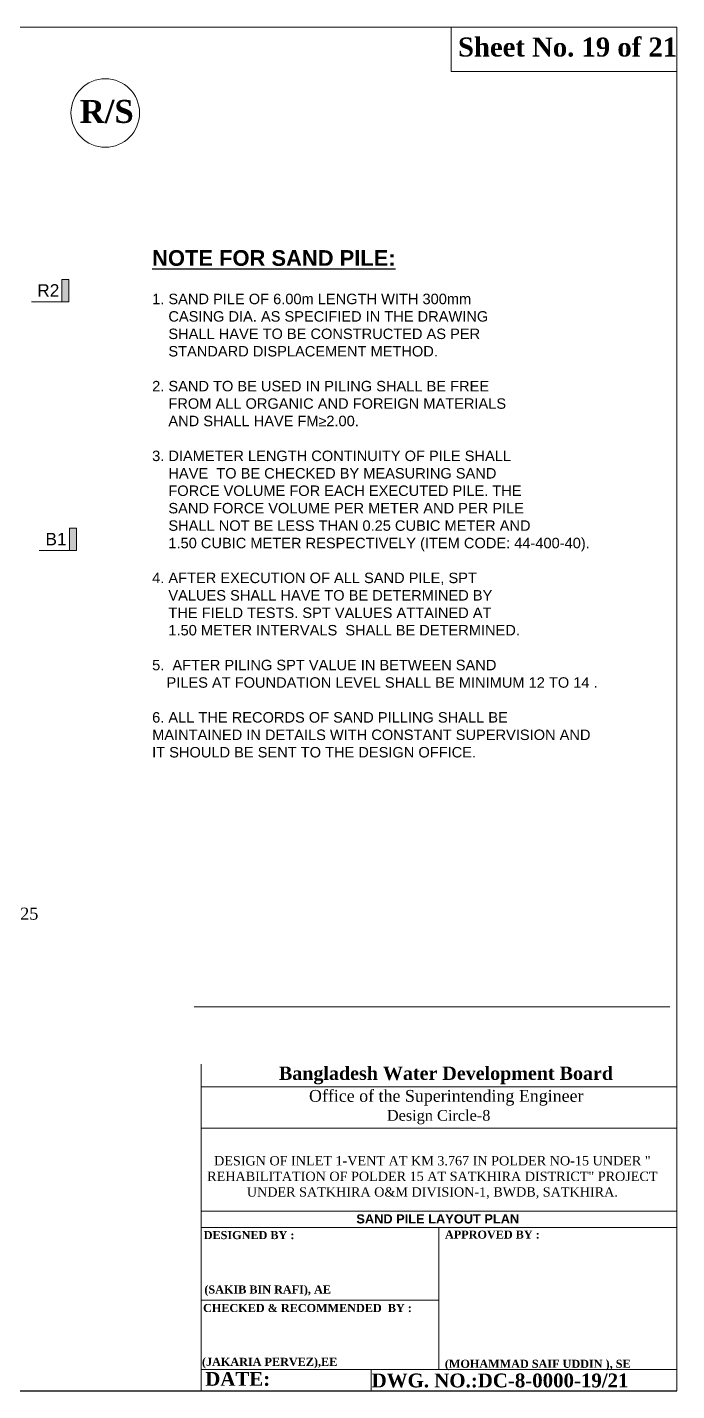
# Model space of a CAD drawing. Header units: inches. Extents: x -1277702 to 350617, y -622745 to 1282697.
# Drawn here: x -579883 to -557282, y 890629 to 938088 of the extents above; entities that cross this region are included whole.
import ezdxf

# ---------------------------------------------------------------- set-up
doc = ezdxf.new("R2010")
doc.units = ezdxf.units.IN
doc.header["$LTSCALE"] = 600
doc.header["$MEASUREMENT"] = 0
for name, color, linetype, lineweight in [('DIM', 140, 'Continuous', 15), ('DIMENSION', 3, 'Continuous', 15), ('Left Bank Profile', 7, 'Continuous', 25), ('LINE', 7, 'Continuous', 20), ('line2', 3, 'Continuous', 30), ('slop', 8, 'Continuous', 9)]:
    doc.layers.add(name, color=color, linetype=linetype, lineweight=lineweight)
doc.layers.add('TEXT', color=7, linetype='Continuous')
doc.styles.add('1-2', font='arial.ttf')
doc.styles.add('arial', font='swisscl.ttf')
doc.styles.add('Times350', font='times.ttf', dxfattribs={"height": 350})

# ---------------------------------------------------------------- blocks, each defined once
blk = doc.blocks.new('T')
at = {"layer": 'DIM'}
h = blk.add_hatch(color=6, dxfattribs=at)
h.dxf.hatch_style = 1
h.paths.add_polyline_path([(-137, 0), (157, 0), (157, 975), (-137, 975)])
at = {"layer": 'DIMENSION', "color": 0, "lineweight": 13, "ltscale": 2}
for p, q in [((-137, 0), (-137, 975)), ((-137, 975), (157, 975)), ((157, 975), (157, 0)), ((1481, 0), (-137, 0))]:
    blk.add_line(p, q, dxfattribs=at)

msp = doc.modelspace()

# ---------------------------------------------------------------- linework, layer by layer
at = {"layer": 'Left Bank Profile'}
msp.add_lwpolyline([(-585732.85459, 890629.09352), (-557282.31413, 890629.09352)], dxfattribs=at)
msp.add_lwpolyline([(-585732.85459, 890629.09352), (-557282.31413, 890629.09352)], dxfattribs=at)
at = {"layer": 'LINE'}
for p, q in [((-574077.42395, 903991.33408), (-557527.62729, 903991.33408)), ((-573832.11078, 901991.59697), (-573832.11078, 896183.03732)), ((-573832.11078, 901206.9318), (-557282.31413, 901206.9318)), ((-573832.11078, 899773.7426), (-557282.31413, 899773.7426)), ((-573832.11078, 896883.06528), (-557282.31413, 896883.06528)), ((-573832.11078, 896314.61959), (-557282.31413, 896314.61959)), ((-573832.11078, 890629.09352), (-573832.11078, 896183.03732)), ((-565557.21245, 896314.61959), (-565557.21245, 891363.52005)), ((-573832.11078, 893779.68071), (-565557.21245, 893779.68071)), ((-573832.11078, 891363.52005), (-557282.31413, 891363.52005)), ((-570726.9324, 891363.52005), (-557282.31413, 891363.52005)), ((-570726.9324, 891363.52005), (-557282.31413, 891363.52005)), ((-570726.9324, 891363.52005), (-557282.31413, 891363.52005))]:
    msp.add_line(p, q, dxfattribs=at)
at = {"layer": 'LINE', "color": 7, "lineweight": 9}
for p, q in [((-567917.1034, 891363.52005), (-567917.1034, 890629.09352)), ((-557282.31413, 890629.09352), (-573281.40807, 890629.09352)), ((-560696.5053, 890629.09352), (-559577.60874, 890629.09352))]:
    msp.add_line(p, q, dxfattribs=at)
at = {"layer": 'LINE'}
msp.add_lwpolyline([(-557282.31413, 890629.09352), (-624395.49718, 890629.09352), (-624395.49718, 938087.70154), (-557282.31413, 938087.70154)], close=True, dxfattribs=at)
at = {"layer": 'LINE', "lineweight": 9}
msp.add_lwpolyline([(-557282.31413, 938087.70154), (-565129.778, 938087.70154), (-565129.778, 936548.34342), (-557282.31413, 936548.34342)], close=True, dxfattribs=at)
at = {"layer": 'slop'}
msp.add_circle((-577169.5516, 935104.43895), 1192.45695, dxfattribs=at)

# ---------------------------------------------------------------- block references
at = {"layer": 'line2', "color": 1, "xscale": -0.7999999998137355, "yscale": 0.7999999998137355, "zscale": 0.8}
for p in [(-578552.27834, 928532.74811), (-578283.14186, 919876.9927)]:
    msp.add_blockref('T', p, dxfattribs=at)

# ---------------------------------------------------------------- texts
at = {"layer": 'DIMENSION', "color": 1, "lineweight": 13, "ltscale": 2, "insert": (-577119.45955, 935152.33229), "char_height": 800, "width": 1890.8367644, "attachment_point": 5, "style": '1-2'}
msp.add_mtext('{\\fTimes New Roman|b1|i0|c0|p18;R/S}', dxfattribs=at)
at = {"layer": 'DIMENSION', "color": 0, "lineweight": 13, "ltscale": 2, "char_height": 432, "width": 804.4707288, "attachment_point": 5, "style": '1-2'}
for s, insert in [('R2', (-579152.23804, 928929.08713)), ('B1', (-578883.10156, 920273.33171))]:
    msp.add_mtext(s, dxfattribs=dict(at, insert=insert))
at = {"layer": 'LINE', "color": 7, "lineweight": 9}
for s, insert, char_height, width, attachment_point in [('{\\fTimes New Roman|b1|i0|c0|p18;Sheet No. 19 of 21}', (-564893.2335, 937729.89384), 660.8841486, 23738.7438453, 1), ('{\\fTimes New Roman|b1|i0|c0|p18;Bangladesh Water Development Board}', (-571125.34869, 901909.73999), 461.0743465, 16561.6407069, 1), ('{\\fTimes New Roman|b0|i0|c0|p18;Office of the Superintending Engineer}', (-570080.30642, 901098.98008), 412.6172954, 14821.0791608, 1), ('{\\fTimes New Roman|b0|i0|c0|p18;Design Circle-8}', (-567369.68371, 900401.80832), 375.1066322, 13473.708328, 1), ('{\\fTimes New Roman Greek|b0|i0|c0|p18;\\C256;DESIGN OF INLET 1-VENT AT KM 3.767 IN POLDER NO-15 UNDER " REHABILITATION OF POLDER 15 AT SATKHIRA DISTRICT" PROJECT UNDER SATKHIRA O&M DIVISION-1, BWDB, SATKHIRA.}', (-565786.51151, 897308.70533), 326.04, 16455.1137545, 8), ('{\\fArial|b1|i0|c0|p34;\\C0;SAND PILE LAYOUT PLAN}', (-565597.6492, 896446.78479), 318.9531882, 16122.9157505, 8)]:
    msp.add_mtext(s, dxfattribs=dict(at, insert=insert, char_height=char_height, width=width, attachment_point=attachment_point))
at = {"layer": 'LINE', "color": 7, "lineweight": 9, "attachment_point": 1}
for s, insert, char_height in [('{\\fTimes New Roman|b1|i0|c0|p18;DESIGNED BY :}', (-573743.35691, 896186.1589), 280.6920377), ('{\\fTimes New Roman|b1|i0|c0|p18;APPROVED BY :}', (-565347.43869, 896204.32686), 280.6920377), ('{\\fTimes New Roman|b1|i0|c0|p18;\\C0;(SAKIB BIN RAFI), AE}', (-573720.87624, 894293.80454), 280.6920377), ('{\\fTimes New Roman|b1|i0|c0|p18;CHECKED & RECOMMENDED  BY :}', (-573766.42941, 893649.45527), 280.6920377), ('{\\fTimes New Roman|b1|i0|c0|p18;\\C0;(JAKARIA PERVEZ),EE }', (-573805.44222, 891775.88389), 280.6920377), ('{\\fTimes New Roman|b1|i0|c0|p18;DATE:}', (-573689.91873, 891281.6031), 480.945158), ('{\\fTimes New Roman|b1|i0|c0|p18;\\C0;(MOHAMMAD SAIF UDDIN ), SE}', (-565350.88657, 891707.17323), 280.6920377), (' {\\fTimes New Roman|b1|i0|c0|p18;DWG. NO.:DC-8-0000-19/21}', (-568077.87178, 891227.09111), 480.945158)]:
    msp.add_mtext(s, dxfattribs=dict(at, insert=insert, char_height=char_height))
at = {"layer": 'TEXT', "color": 6, "insert": (-575538.01684, 921498.33913, 0), "char_height": 325, "width": 15567.820376, "attachment_point": 4, "style": 'arial'}
msp.add_mtext('{\\fArial|b1|i0|c0|p34;\\H1.68x;\\LNOTE FOR SAND PILE:\\fArial|b0|i0|c0|p34;\\l\\P\\fArial|b1|i0|c0|p34;\\H0.6667x;\\P\\fArial|b0|i0|c0|p34;\\C0;1. SAND PILE OF 6.00m LENGTH WITH 300mm\\P    CASING DIA. AS SPECIFIED IN THE DRAWING\\P    SHALL HAVE TO BE CONSTRUCTED AS PER        \\P    STANDARD DISPLACEMENT METHOD.\\C6;\\P\\P\\C0;2. SAND TO BE USED IN PILING SHALL BE FREE\\P    FROM ALL ORGANIC AND FOREIGN MATERIALS    \\P    AND SHALL HAVE FM\\H0.9672x;\\C7;≥\\H1.034x;\\C0;2.00.\\P\\P3. DIAMETER LENGTH CONTINUITY OF PILE SHALL  \\P    HAVE  TO BE CHECKED BY MEASURING SAND   \\P    FORCE VOLUME FOR EACH EXECUTED PILE. THE   \\P    SAND FORCE VOLUME PER METER AND PER PILE \\P    SHALL NOT BE LESS THAN 0.25 CUBIC METER \\H0.9999x;AND    \\P    1.50 CUBIC METER RESPECTIVELY (ITEM CODE: \\C1;44-400-40\\C0;).\\P\\P4. AFTER EXECUTION OF ALL SAND PILE, SPT \\P    VALUES SHALL HAVE TO BE DETERMINED BY\\P    THE FIELD TESTS. SPT VALUES ATTAINED AT \\P    1.50 METER INTERVALS  SHALL BE DETERMINED.\\P\\P\\pt1e+004;5.  AFTER PILING SPT VALUE IN BETWEEN SAND ^I   \\P\\pt500;^IPILES AT FOUNDATION LEVEL SHALL BE MINIMUM 12 TO 14 .\\P\\P6. ALL THE RECORDS OF SAND PILLING SHALL BE MAINTAINED IN DETAILS WITH CONSTANT SUPERVISION AND IT SHOULD BE SENT TO THE DESIGN OFFICE. }', dxfattribs=at)
at = {"layer": 'TEXT', "lineweight": 20, "insert": (-588223.81672, 907445.11471), "char_height": 420, "width": 12746.9260765, "attachment_point": 1, "style": 'Times350'}
msp.add_mtext('{\\fTimes New Roman|b0|i0|c0|p18;Total Nos of Sand Pile- 25x9=225}', dxfattribs=at)

doc.saveas('drawing.dxf')
